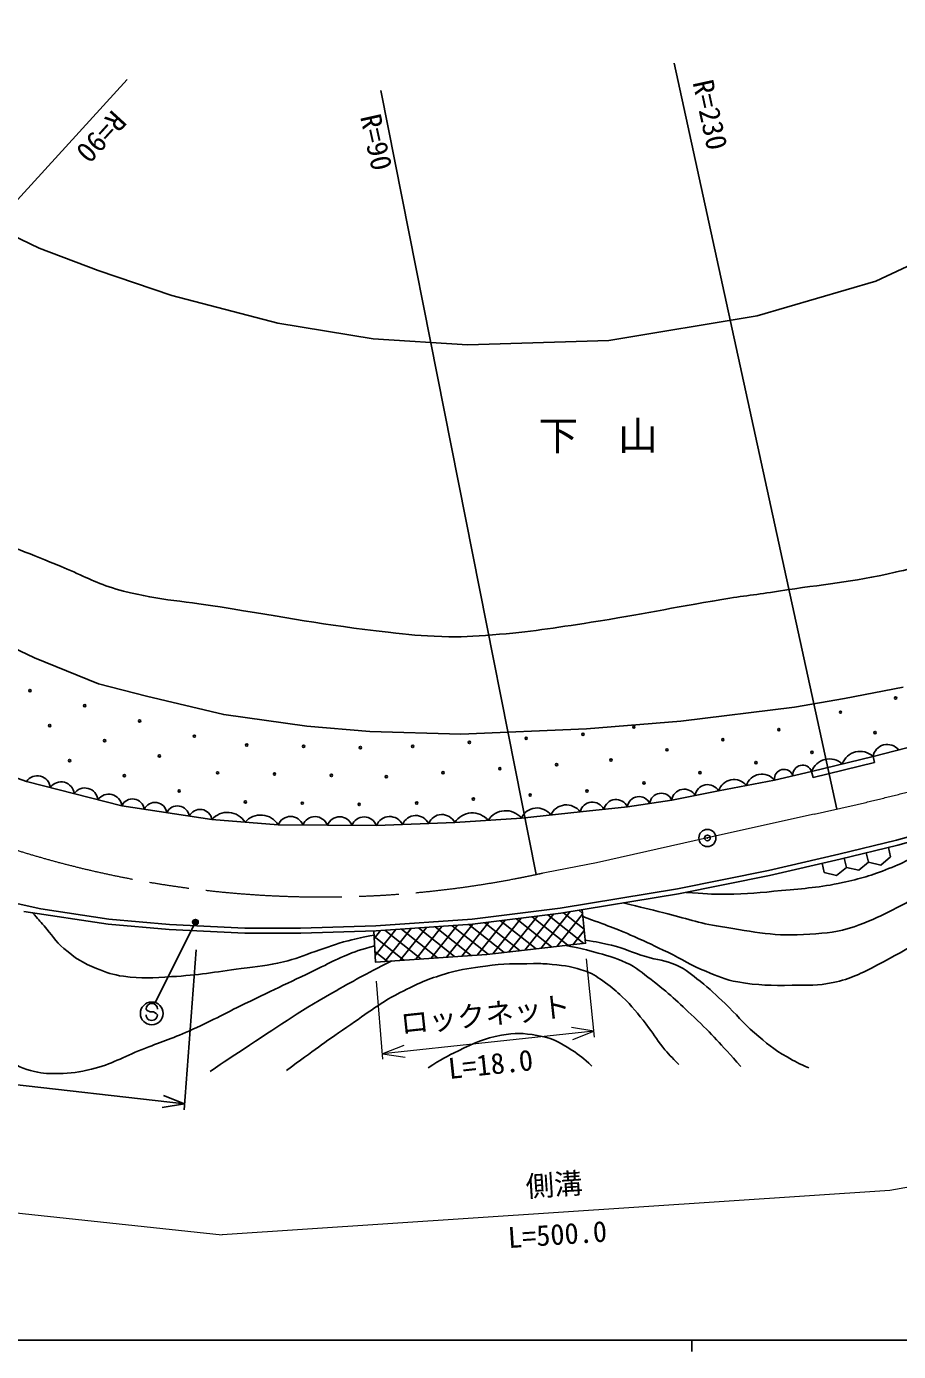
# Model space of a CAD drawing. Units: millimetres at full size, sheet at 1:1000; details may follow other scales. Extents: x 40000 to 680000, y 20000 to 380000.
# Drawn here: x 309521 to 386163, y 204000 to 320542 of the extents above; entities that cross this region are included whole.
import ezdxf
from ezdxf.enums import TextEntityAlignment as Align

# ---------------------------------------------------------------- set-up
doc = ezdxf.new("R2010")
doc.units = ezdxf.units.MM
doc.header["$LTSCALE"] = 1000
doc.header["$PDMODE"] = 32
doc.header["$PDSIZE"] = 500
doc.linetypes.add('CHAIN', pattern=[18.5, 12, -1.5, 3.5, -1.5])
for name, color, linetype, lineweight in [('M-BGD', 7, 'Continuous', 25), ('M-BMK', 2, 'CHAIN', 13), ('M-BMK-SRVR', 3, 'Continuous', 25), ('M-STR-HTXT', 7, 'Continuous', 13), ('M-STR-STRC', 7, 'Continuous', 25), ('M-TTL-BAND', 7, 'Continuous', 25)]:
    doc.layers.add(name, color=color, linetype=linetype, lineweight=lineweight)
doc.styles.add('@ＭＳ ゴシック', font='')
doc.styles.add('ＭＳ ゴシック', font='')
doc.styles.get('@ＭＳ ゴシック').set_extended_font_data('@MS Gothic')
doc.styles.get('ＭＳ ゴシック').set_extended_font_data('MS Gothic')

msp = doc.modelspace()

# ---------------------------------------------------------------- hatches: boundary and pattern name
at = {"layer": 'M-BGD'}
h = msp.add_hatch(dxfattribs=at)
h.set_pattern_fill('USER', color=256, style=0, pattern_type=2)
h.set_pattern_definition([(231.41408, (373377643, -178663878), (781.67381, -623.68747), []), (321.41408, (373377643, -178663878), (623.68747, 781.67381), [])])
h.paths.add_polyline_path([(358654, 239902), (349974, 238926), (340192, 238257), (340063, 240990), (348731, 241573), (356496, 242555), (358362, 242861)])

# ---------------------------------------------------------------- linework, layer by layer
for p, q in [((380734, 251700), (366446, 317303)), ((274569, 267791), (318358, 315881)), ((354308, 245958), (340656, 314915)), ((384059, 255804), (378656, 254476)), ((384059, 255804), (383927, 256340)), ((378656, 254476), (378524, 255013)), ((385474, 247507), (385278, 248334)), ((381582, 246585), (381390, 247394)), ((383528, 247046), (383334, 247864)), ((385474, 247507), (384616, 246790)), ((379636, 246124), (379443, 246939)), ((380724, 245868), (379636, 246124)), ((381582, 246585), (380724, 245868)), ((382670, 246329), (381582, 246585)), ((383528, 247046), (382670, 246329)), ((384616, 246790), (383528, 247046))]:
    msp.add_line(p, q, dxfattribs=at)
for points in [[(386578, 262425), (381406, 261426), (377017, 260687), (367025, 259440), (358755, 258773), (347683, 258306), (339686, 258519), (334166, 258999), (326856, 260022), (320080, 261654), (315854, 262727), (310213, 265020), (302755, 268555), (296852, 271849), (290504, 276177), (282548, 282499), (271809, 292482), (249515, 313326), (240619, 309004)], [(390634, 258070), (383927, 256340), (378524, 255013), (375258, 254262), (370347, 253303), (366237, 252500), (362340, 251909), (358182, 251460), (353023, 250915), (347163, 250521), (340279, 250258), (331653, 250319), (325806, 250780), (317891, 251997), (309521, 254144), (304826, 255794)], [(396138, 251804), (385997, 248971), (380926, 247745), (374734, 246310), (366734, 244687), (356432, 243001), (348688, 242021), (340220, 241445), (333616, 241238), (328719, 241238), (322097, 241570), (316747, 242033), (310792, 242930), (305323, 244146)], [(396267, 251372), (386110, 248536), (381030, 247307), (374830, 245870), (366815, 244244), (356496, 242555), (348731, 241573), (340243, 240996), (333623, 240788), (328708, 240788), (322066, 241121), (316694, 241586), (309276, 242704)], [(358362, 242861), (358654, 239902), (349974, 238926), (340192, 238257), (340063, 240990)]]:
    msp.add_lwpolyline(points, dxfattribs=at)
for centre in [(309821, 262133), (385909, 261476), (385909, 261476), (314639, 260796), (381066, 260232), (381066, 260232), (311562, 259056), (319457, 259460), (362900, 258931), (375645, 258705), (316380, 257719), (324275, 258123), (348451, 257576), (353438, 257929), (353438, 257929), (358426, 258281), (358426, 258281), (370726, 257812), (384109, 258433), (384109, 258433), (321198, 256382), (328874, 257340), (328874, 257340), (333873, 257228), (338872, 257115), (343463, 257223), (365806, 256918), (378552, 256692), (313302, 255978), (351121, 255258), (351121, 255258), (356108, 255611), (356108, 255611), (360887, 256025), (373632, 255799), (318120, 254642), (326319, 254897), (326319, 254897), (331317, 254785), (336316, 254672), (341146, 254553), (346133, 254906), (363793, 254012), (368713, 254905), (322938, 253305), (353791, 252941), (353791, 252941), (358778, 253294), (358778, 253294), (328762, 252341), (328762, 252341), (333761, 252229), (338759, 252117), (343816, 252236), (348803, 252588)]:
    msp.add_circle(centre, 100, dxfattribs=at)
for centre, radius, start, end in [((382795, 255120), 1665, 47.14051, 160.4714), ((385173, 256132), 1263, 38.43366, 170.4917), ((377729, 254735), 843, 19.26279, 186.61363), ((380093, 254456), 1665, 47.14051, 160.4714), ((310467, 253485), 1153, 6.06553, 145.16785), ((312560, 252949), 1153, 6.06553, 145.16785), ((371703, 252887), 1418, 39.16948, 162.94575), ((374159, 253367), 1418, 39.16948, 162.94575), ((376096, 254359), 843, 19.26279, 186.61363), ((314652, 252412), 1153, 6.06553, 145.16785), ((316745, 251876), 1153, 6.06553, 145.16785), ((365304, 252082), 1022, 24.07192, 173.15938), ((367333, 252351), 1106, 29.82489, 172.28794), ((369388, 252753), 1106, 29.82489, 172.28794), ((318836, 251556), 1043, 7.57103, 154.93664), ((320815, 251251), 1043, 7.57103, 154.93664), ((322793, 250947), 1043, 7.57103, 154.93664), ((354391, 250309), 1496, 35.95551, 156.11635), ((356971, 250582), 1496, 35.95551, 156.11635), ((359259, 251221), 1104, 24.84783, 167.47513), ((361338, 251445), 1104, 24.84783, 167.47513), ((363355, 251787), 1022, 24.07192, 173.15938), ((324772, 250642), 1043, 7.57103, 154.93664), ((327185, 249610), 1808, 31.30754, 139.6754), ((330108, 249379), 1808, 31.30754, 139.6754), ((332728, 249911), 1150, 19.95492, 159.23579), ((334885, 249896), 1150, 19.95492, 159.23579), ((337041, 249880), 1150, 19.95492, 159.23579), ((339198, 249865), 1150, 19.95492, 159.23579), ((341445, 249798), 1254, 25.88446, 158.48714), ((343740, 249885), 1254, 25.88446, 158.48714), ((346035, 249973), 1254, 25.88446, 158.48714), ((348700, 249559), 1812, 39.73177, 147.96459), ((351630, 249756), 1812, 39.73177, 147.96459)]:
    msp.add_arc(centre, radius, start, end, dxfattribs=at)
for points, knots in [([(530832, 346703), (526867, 344818), (525833, 344344), (522611, 342869), (516908, 340258), (513629, 338983), (507905, 336417), (504308, 334804), (502310, 333861), (498719, 332236), (494868, 330493), (492585, 329780), (488844, 327813), (486818, 326748), (485754, 326024), (483783, 324861), (480267, 322785), (478343, 321543), (474797, 319518), (472144, 318003), (470562, 317327), (467900, 315827), (464626, 313981), (462862, 312827), (459595, 310970), (456974, 309479), (455488, 308676), (452843, 307230), (451038, 306243), (449947, 305828), (448210, 304727), (446378, 303565), (445444, 302777), (443689, 301504), (442004, 300281), (441140, 299484), (439408, 298329), (438308, 297596), (437658, 297231), (436474, 296646), (434278, 295562), (432951, 295168), (430707, 294187), (425975, 292118), (423333, 290938), (418643, 288777), (415863, 287497), (414309, 286770), (411558, 285428), (410204, 284767), (409427, 284425), (408124, 283668), (407158, 283107), (406667, 282714), (405719, 282122), (402115, 279872), (400093, 278609), (396368, 276566), (394316, 275442), (393156, 274803), (390968, 273973), (389035, 273241), (387887, 273011), (385874, 272540), (381923, 271615), (379628, 271509), (375620, 270878), (373676, 270573), (372577, 270464), (370635, 270145), (366137, 269406), (363646, 268824), (359140, 268140), (355768, 267628), (353880, 267294), (350480, 267031), (348740, 266896), (347759, 266833), (346015, 266881), (344176, 266932), (343149, 267057), (341321, 267262), (335523, 267911), (332314, 268569), (326554, 269494), (322973, 270069), (320891, 270071), (317404, 271063), (315651, 271561), (314766, 272124), (313083, 272823), (310222, 274010), (308577, 274585), (305785, 275928), (302865, 277332), (301204, 278093), (298444, 279790), (295871, 281374), (294411, 282263), (292071, 284174), (290744, 285258), (290180, 286063), (288956, 287261), (287240, 288942), (286288, 289895), (284544, 291546), (282900, 293103), (281994, 293993), (280284, 295477), (279118, 296488), (278452, 297040), (277242, 297999), (274736, 299986), (273140, 300865), (270753, 302995), (269013, 304548), (268170, 305562), (266618, 307302), (265725, 308303), (265280, 308911), (264443, 309959), (262876, 311922), (262236, 313210), (260588, 315105), (260254, 315489), (260146, 315627), (259722, 316077)], [0, 0, 0, 0, 1, 1, 1, 2, 2, 2, 3, 3, 3, 4, 4, 4, 5, 5, 5, 6, 6, 6, 7, 7, 7, 8, 8, 8, 9, 9, 9, 10, 10, 10, 11, 11, 11, 12, 12, 12, 13, 13, 13, 14, 14, 14, 15, 15, 15, 16, 16, 16, 17, 17, 17, 18, 18, 18, 19, 19, 19, 20, 20, 20, 21, 21, 21, 22, 22, 22, 23, 23, 23, 24, 24, 24, 25, 25, 25, 26, 26, 26, 27, 27, 27, 28, 28, 28, 29, 29, 29, 30, 30, 30, 31, 31, 31, 32, 32, 32, 33, 33, 33, 34, 34, 34, 35, 35, 35, 36, 36, 36, 37, 37, 37, 38, 38, 38, 39, 39, 39, 40, 40, 40, 41, 41, 41, 42, 42, 42, 42]), ([(417639, 255486), (416911, 254893), (416681, 254735), (416044, 254285), (414680, 253322), (413812, 252942), (412352, 252133), (411017, 251393), (410249, 251009), (408847, 250405), (405771, 249079), (403873, 248798), (400723, 247662), (399347, 247166), (398554, 246940), (397223, 246334), (396197, 245866), (395642, 245549), (394698, 244932), (393403, 244087), (392853, 243372), (391589, 242480), (388861, 240554), (387273, 239534), (384307, 237999), (382852, 237246), (382014, 236783), (380411, 236446), (379034, 236156), (378223, 236232), (376816, 236213), (374952, 236188), (373889, 236189), (372051, 236505), (370908, 236701), (370309, 237009), (369231, 237438), (367874, 237979), (367203, 238478), (365886, 239111), (364739, 239662), (364099, 239978), (362934, 240491), (361202, 241253), (360595, 241456), (358422, 242253)], [0, 0, 0, 0, 1, 1, 1, 2, 2, 2, 3, 3, 3, 4, 4, 4, 5, 5, 5, 6, 6, 6, 7, 7, 7, 8, 8, 8, 9, 9, 9, 10, 10, 10, 11, 11, 11, 12, 12, 12, 13, 13, 13, 14, 14, 14, 15, 15, 15, 15]), ([(404095, 253862), (403266, 253065), (402996, 252787), (402183, 252243), (401491, 251779), (401045, 251614), (400316, 251213), (399116, 250552), (398424, 250217), (397242, 249523), (395524, 248514), (394667, 247777), (392946, 246771), (391146, 245720), (390116, 245165), (388263, 244212), (385954, 243025), (384705, 242229), (382257, 241366), (380802, 240852), (379901, 240818), (378362, 240702), (375297, 240471), (373558, 240895), (370521, 241373), (368541, 241685), (367482, 242112), (365534, 242585), (364140, 242923), (363704, 243029), (361965, 243450)], [0, 0, 0, 0, 1, 1, 1, 2, 2, 2, 3, 3, 3, 4, 4, 4, 5, 5, 5, 6, 6, 6, 7, 7, 7, 8, 8, 8, 9, 9, 9, 10, 10, 10, 10]), ([(390174, 249671), (389640, 249131), (389439, 248977), (388937, 248570), (387662, 247538), (386825, 247071), (385299, 246469), (383755, 245861), (382853, 245596), (381232, 245244), (379173, 244796), (377980, 244748), (375882, 244543), (373987, 244358), (372922, 244215), (371017, 244222), (369641, 244227), (369152, 244248), (367498, 244382)], [0, 0, 0, 0, 1, 1, 1, 2, 2, 2, 3, 3, 3, 4, 4, 4, 5, 5, 5, 6, 6, 6, 6]), ([(340125, 239682), (338847, 239313), (338453, 239215), (337432, 238783), (336643, 238450), (336230, 238200), (335459, 237827), (332833, 236559), (331353, 235865), (328728, 234594), (326795, 233657), (325752, 233046), (323783, 232185), (322209, 231497), (321290, 231199), (319691, 230571), (317951, 229887), (317047, 229279), (315231, 228828), (314119, 228552), (313468, 228465), (312322, 228445), (311502, 228430), (311028, 228436), (310228, 228621), (309202, 228857), (308644, 229138), (307764, 229718), (307010, 230215), (306710, 230667), (306166, 231387), (305464, 232317), (305243, 232953), (304663, 233963), (304000, 235121), (303661, 235789), (302994, 236945), (302718, 237422), (302625, 237733), (302278, 238161), (301465, 239164), (300947, 239684), (299965, 240522), (299048, 241305), (298554, 241803), (297484, 242359), (296641, 242797), (296269, 242931), (295218, 243241)], [0, 0, 0, 0, 1, 1, 1, 2, 2, 2, 3, 3, 3, 4, 4, 4, 5, 5, 5, 6, 6, 6, 7, 7, 7, 8, 8, 8, 9, 9, 9, 10, 10, 10, 11, 11, 11, 12, 12, 12, 13, 13, 13, 14, 14, 14, 15, 15, 15, 16, 16, 16, 16]), ([(340081, 240625), (338995, 240430), (338679, 240363), (337795, 240135), (336639, 239838), (336025, 239559), (334891, 239187), (333801, 238828), (333219, 238523), (332101, 238266), (330672, 237938), (329845, 237890), (328392, 237691), (326005, 237365), (324672, 237103), (322267, 236972), (320618, 236883), (319673, 236760), (318040, 237001), (317093, 237141), (316573, 237323), (315686, 237683), (314464, 238178), (313807, 238585), (312806, 239442), (312020, 240115), (311746, 240658), (311063, 241434), (310666, 241886), (310541, 242027), (310045, 242588)], [0, 0, 0, 0, 1, 1, 1, 2, 2, 2, 3, 3, 3, 4, 4, 4, 5, 5, 5, 6, 6, 6, 7, 7, 7, 8, 8, 8, 9, 9, 9, 10, 10, 10, 10]), ([(378293, 228939), (377379, 229339), (377099, 229489), (376369, 229908), (375166, 230599), (374559, 231107), (373511, 232017), (372431, 232954), (371958, 233619), (370919, 234602), (370085, 235391), (369628, 235849), (368726, 236560), (367951, 237170), (367537, 237573), (366642, 237988), (365653, 238446), (364996, 238415), (363952, 238729), (362765, 239088), (362142, 239431), (360938, 239728), (360045, 239949), (359718, 240012), (358626, 240180)], [0, 0, 0, 0, 1, 1, 1, 2, 2, 2, 3, 3, 3, 4, 4, 4, 5, 5, 5, 6, 6, 6, 7, 7, 7, 8, 8, 8, 8]), ([(372296, 229062), (370414, 231174), (369883, 231794), (368193, 233401), (366775, 234749), (365976, 235509), (364429, 236706), (363612, 237338), (363178, 237758), (362239, 238188), (361163, 238681), (360510, 238847), (359367, 239158), (358429, 239414), (358094, 239487), (356940, 239709)], [0, 0, 0, 0, 1, 1, 1, 2, 2, 2, 3, 3, 3, 4, 4, 4, 5, 5, 5, 5]), ([(341624, 238355), (339085, 237061), (338390, 236677), (336363, 235520), (333229, 233733), (331574, 232561), (328563, 230574), (327421, 229821), (327052, 229582), (325649, 228630)], [0, 0, 0, 0, 1, 1, 1, 2, 2, 2, 3, 3, 3, 3]), ([(366869, 229229), (366179, 229923), (365979, 230135), (365458, 230759), (364834, 231508), (364602, 232019), (363992, 232779), (363206, 233758), (362783, 234331), (361878, 235203), (361338, 235723), (361017, 236001), (360403, 236430), (359763, 236878), (359414, 237179), (358680, 237441), (357572, 237838), (356901, 237940), (355730, 238051), (355092, 238111), (354731, 238126), (354090, 238116), (352436, 238089), (351499, 238131), (349861, 237905), (348587, 237730), (347860, 237654), (346624, 237300), (345028, 236844), (344158, 236480), (342673, 235737), (340598, 234699), (339601, 233819), (337680, 232518), (335567, 231086), (334889, 230578), (332369, 228710)], [0, 0, 0, 0, 1, 1, 1, 2, 2, 2, 3, 3, 3, 4, 4, 4, 5, 5, 5, 6, 6, 6, 7, 7, 7, 8, 8, 8, 9, 9, 9, 10, 10, 10, 11, 11, 11, 12, 12, 12, 12]), ([(359200, 229109), (358470, 229806), (358181, 230035), (357445, 230514), (356357, 231221), (355662, 231588), (354382, 231801), (353180, 232001), (352459, 232050), (351261, 231821), (349723, 231526), (348904, 231132), (347492, 230455), (346416, 229940), (346026, 229718), (344829, 228963)], [0, 0, 0, 0, 1, 1, 1, 2, 2, 2, 3, 3, 3, 4, 4, 4, 5, 5, 5, 5])]:
    msp.add_open_spline(points, degree=3, knots=knots, dxfattribs=at)
at = {"layer": 'M-BMK'}
msp.add_line((378746, 251257), (369366, 249167), dxfattribs=at)
msp.add_lwpolyline([(369366, 249167), (359606, 246991), (354308, 245958)], dxfattribs=at)
for centre, radius, start, end in [((329713, 475969), 230000, 282.30905, 299.3544), ((335550, 333982), 90000, 228.10896, 282.42848)]:
    msp.add_arc(centre, radius, start, end, dxfattribs=at)
at = {"layer": 'M-BMK-SRVR'}
msp.add_circle((369366, 249167), 750, dxfattribs=at)
msp.add_point((369366, 249167), dxfattribs=at)
at = {"layer": 'M-STR-HTXT'}
for p, q in [((359449, 231645), (358733, 238525)), ((340853, 229700), (340281, 236566)), ((143930, 234043), (326705, 214248)), ((359394, 232175), (340813, 230185)), ((359394, 232175), (357418, 232484)), ((357528, 231455), (359394, 232175)), ((342678, 230905), (340813, 230185)), ((340813, 230185), (342789, 229876))]:
    msp.add_line(p, q, dxfattribs=at)
msp.add_lwpolyline([(423847, 224996), (385404, 218175), (326705, 214248)], dxfattribs=at)
at = {"layer": 'M-STR-STRC'}
for p, q in [((384183, 298146), (522697, 363565)), ((324364, 241749), (320827, 234692)), ((324430, 239324), (323374, 225254)), ((320028, 234118), (320134, 233982)), ((320134, 233982), (320379, 233870)), ((320379, 233870), (320680, 233867)), ((320680, 233867), (320925, 233728)), ((320925, 233728), (321024, 233610)), ((298400, 228638), (323413, 225770)), ((323413, 225770), (321553, 226504)), ((321435, 225475), (323413, 225770))]:
    msp.add_line(p, q, dxfattribs=at)
msp.add_lwpolyline([(384183, 298146), (373742, 295090), (360695, 292916), (348287, 292532), (339989, 293083), (331607, 294437), (322287, 296884), (315831, 299071), (310625, 301049), (303251, 304603), (294700, 309991)], dxfattribs=at)
for centre, radius in [((324364, 241749), 250), ((324364, 241749), 200), ((324364, 241749), 150), ((324364, 241749), 100), ((324364, 241749), 50), ((324364, 241749), 20), ((320525, 233739), 1000)]:
    msp.add_circle(centre, radius, dxfattribs=at)
for centre, start, end in [((320528, 234114), 359.55488, 179.55488), ((320524, 233614), 179.55488, 359.55488)]:
    msp.add_arc(centre, 500, start, end, dxfattribs=at)
msp.add_point((324364, 241749), dxfattribs=at)
at = {"layer": 'M-TTL-BAND'}
for p, q in [((40000, 205000), (579000, 205000)), ((368000, 205000), (368000, 204000))]:
    msp.add_line(p, q, dxfattribs=at)

# ---------------------------------------------------------------- texts
at = {"layer": 'M-BGD', "style": 'ＭＳ ゴシック'}
for s, rotation, p in [('R=230', 282.287, (367523, 315511)), ('R=90', 227.681, (316687, 313666)), ('R=90', 282.524, (338299, 312485))]:
    msp.add_text(s, height=1833, rotation=rotation, dxfattribs=at).set_placement(p, align=Align.BOTTOM_LEFT)
msp.add_text('下\u3000山', height=2566, dxfattribs=at).set_placement((359757, 284557), align=Align.MIDDLE_CENTER)
at = {"layer": 'M-STR-HTXT', "style": 'ＭＳ ゴシック'}
for s, rotation, p in [('ロックネット', 6.113, (349997, 232174)), ('側溝', 3.827, (355988, 217209))]:
    msp.add_text(s, height=1833, rotation=rotation, dxfattribs=at).set_placement(p, align=Align.BOTTOM_CENTER)
at = {"layer": 'M-STR-HTXT', "style": '@ＭＳ ゴシック'}
for s, rotation, p in [('L=18.0', 6.113, (350210, 230186)), ('L=500.0', 3.827, (356121, 215214))]:
    msp.add_text(s, height=1833, rotation=rotation, dxfattribs=at).set_placement(p, align=Align.TOP_CENTER)

doc.saveas('drawing.dxf')
